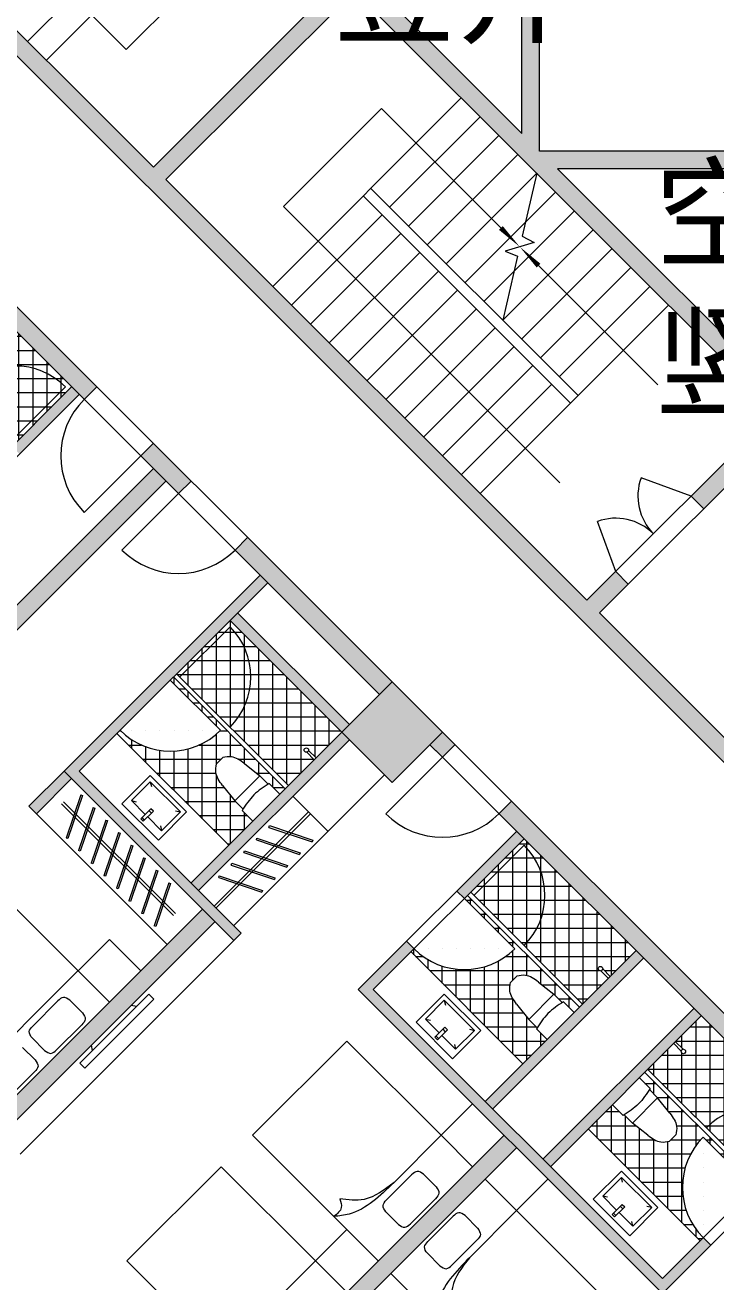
# Model space of a CAD drawing. Header units: metres. Extents: x -302 to 587, y -65 to 94.
# Drawn here: x 565.34 to 573.12, y 36.72 to 50.87 of the extents above; entities that cross this region are included whole.
import ezdxf

# ---------------------------------------------------------------- set-up
doc = ezdxf.new("R2010")
doc.units = ezdxf.units.M
doc.linetypes.add('ACAD_ISO03W100', pattern=[30, 12, -18])
doc.layers.get('0').update_dxf_attribs({"lineweight": 9})
for name, color, linetype, lineweight in [('furniture', 3, 'Continuous', 5), ('glass', 5, 'Continuous', 5), ('hatch', 212, 'ACAD_ISO03W100', 5), ('ProfileEdges', 7, 'Continuous', 9), ('PUB_TEXT', 7, 'Continuous', 9), ('stair', 30, 'Continuous', 9), ('zhuwang', 2, 'Continuous', 13)]:
    doc.layers.add(name, color=color, linetype=linetype, lineweight=lineweight)
doc.styles.add('mystyle', font='', dxfattribs={"height": 1})
doc.styles.get('mystyle').set_extended_font_data('SimSun')
doc.dimstyles.new('myyyy', dxfattribs={"dimtxt": 1, "dimasz": 0.18, "dimexe": 0.18, "dimexo": 0.0625, "dimgap": 0.09, "dimtad": 0, "dimtoh": 1, "dimdec": 3, "dimrnd": 0.001, "dimzin": 0, "dimdsep": 46, "dimtxsty": 'Standard', "dimcen": 0.09, "dimadec": 0, "dimazin": 0, "dimtfac": 1, "dimtdec": 3, "dimtofl": 0, "dimtmove": 0, "dimatfit": 3, "dimfxl": 1, "dimtolj": 1, "dimtzin": 0, "dimarcsym": 0})
pattern_1 = [(0, (469.70644, -297.11858), (0, 0.15875), []), (90, (469.70644, -297.11858), (-0.15875, 1e-17), [])]

# ---------------------------------------------------------------- blocks, each defined once
blk = doc.blocks.new('*D136')
at = {"layer": 'Defpoints', "color": 0, "ltscale": 3, "transparency": 16777216}
for p in [(529.567, 68.96), (552.214, 68.96), (578.214, 26.14)]:
    blk.add_point(p, dxfattribs=at)
at = {"layer": 'PUB_TEXT', "color": 0, "lineweight": -2, "ltscale": 3, "transparency": 16777216}
for p, q in [((552.151, 68.96), (529.387, 68.96)), ((529.567, 68.78), (529.567, 50.056)), ((529.567, 26.32), (529.567, 45.043)), ((578.151, 26.14), (529.387, 26.14))]:
    blk.add_line(p, q, dxfattribs=at)
at = {"layer": 'PUB_TEXT', "color": 0, "ltscale": 3, "transparency": 16777216}
for points in [[(529.537, 68.78), (529.597, 68.78), (529.567, 68.96)], [(529.537, 26.32), (529.597, 26.32), (529.567, 26.14)]]:
    blk.add_solid(points, dxfattribs=at)
at = {"layer": 'PUB_TEXT', "color": 0, "ltscale": 3, "transparency": 16777216, "insert": (529.567, 47.55), "char_height": 1, "attachment_point": 5, "rotation": 90}
blk.add_mtext('\\A1;42.820', dxfattribs=at)
blk = doc.blocks.new('*D140')
at = {"layer": 'Defpoints', "color": 0, "ltscale": 3, "transparency": 16777216}
for p in [(543.814, 56.106), (586.614, 26.16), (586.614, 11.149)]:
    blk.add_point(p, dxfattribs=at)
at = {"layer": 'PUB_TEXT', "color": 0, "lineweight": -2, "ltscale": 3, "transparency": 16777216}
for p, q in [((543.814, 56.043), (543.814, 10.969)), ((586.614, 26.097), (586.614, 10.969)), ((543.994, 11.149), (562.79, 11.149)), ((586.434, 11.149), (567.637, 11.149))]:
    blk.add_line(p, q, dxfattribs=at)
at = {"layer": 'PUB_TEXT', "color": 0, "ltscale": 3, "transparency": 16777216}
for points in [[(543.994, 11.179), (543.994, 11.119), (543.814, 11.149)], [(586.434, 11.179), (586.434, 11.119), (586.614, 11.149)]]:
    blk.add_solid(points, dxfattribs=at)
at = {"layer": 'PUB_TEXT', "color": 0, "ltscale": 3, "transparency": 16777216, "insert": (565.214, 11.149), "char_height": 1, "attachment_point": 5}
blk.add_mtext('\\A1;42.800', dxfattribs=at)

msp = doc.modelspace()

# ---------------------------------------------------------------- hatches: boundary and pattern name
at = {"layer": 'hatch', "ltscale": 0.05}
h = msp.add_hatch(color=256, dxfattribs=at)
h.dxf.hatch_style = 1
h.paths.add_polyline_path([(568.6136, 51.9733), (564.1212, 56.4658), (565.2152, 57.5598), (567.2136, 57.5598), (567.2136, 57.7598), (561.4129, 57.7598), (561.0301, 57.377), (561.1715, 57.2356), (561.4958, 57.5598), (562.7443, 57.5598), (564.0292, 56.2749), (563.0807, 55.3264), (563.2221, 55.1849), (564.1706, 56.1335), (568.9082, 51.3959), (566.7869, 49.2745), (562.0493, 54.0121), (562.3736, 54.3364), (562.2322, 54.4778), (561.9079, 54.1536), (559.9987, 56.0628), (560.323, 56.387), (560.1815, 56.5284), (559.7159, 56.0628), (573.7166, 42.062), (574.1823, 42.5277), (574.0408, 42.6692), (573.7166, 42.3449), (571.8074, 44.2541), (572.1316, 44.5783), (571.9902, 44.7198), (571.666, 44.3955), (566.9283, 49.1331), (569.0497, 51.2544), (573.7873, 46.5168), (572.8388, 45.5683), (572.9802, 45.4269), (573.9287, 46.3754), (575.2136, 45.0905), (575.2136, 43.8419), (574.8894, 43.5177), (575.0308, 43.3763), (575.4136, 43.7591), (575.4136, 49.6533), (575.2136, 49.6533), (575.2136, 49.4533), (571.1336, 49.4533), (571.1336, 53.4798), (568.8136, 53.4798), (568.8136, 57.5598), (568.6136, 57.5598)])
h.paths.add_polyline_path([(568.8136, 53.2798), (570.9336, 53.2798), (570.9336, 49.6533), (568.8136, 51.7733)], flags=16)
h.paths.add_polyline_path([(571.3336, 49.2533), (575.2136, 49.2533), (575.2136, 47.5614), (574.1196, 46.4673)], flags=16)
h.paths.add_polyline_path([(563.909, 56.5365), (562.8857, 57.5598), (564.9323, 57.5598)], flags=16)
h.paths.add_polyline_path([(575.2136, 47.2785), (575.2136, 45.2319), (574.1903, 46.2552)], flags=16)
h = msp.add_hatch(color=256, dxfattribs=at)
h.dxf.hatch_style = 1
h.paths.add_polyline_path([(562.5091, 50.4412), (562.3676, 50.2997), (566.0092, 46.6581), (566.1507, 46.7996)])
h = msp.add_hatch(dxfattribs=at)
h.set_pattern_fill('NET', color=256, scale=0.05)
h.set_pattern_definition(pattern_1)
edge = h.paths.add_edge_path()
edge.add_line((562.6682, 48.0193), (562.5303, 48.1926))
edge.add_spline(control_points=[(562.5303, 48.1926), (562.4961, 48.2397), (562.4418, 48.3146), (562.4573, 48.4035), (562.4631, 48.4365)], knot_values=[0, 0, 0, 0, 0.1647883, 0.2622216, 0.2622216, 0.2622216, 0.2622216], degree=3, periodic=0)
edge.add_line((562.4631, 48.4365), (562.5338, 48.5072))
edge.add_spline(control_points=[(562.5338, 48.5072), (562.5668, 48.513), (562.6557, 48.5285), (562.7306, 48.4742), (562.7778, 48.44)], knot_values=[0, 0, 0, 0, 0.0974334, 0.2622216, 0.2622216, 0.2622216, 0.2622216], degree=3, periodic=0)
edge.add_line((562.7778, 48.44), (562.951, 48.3022))
edge.add_line((562.951, 48.3022), (563.0442, 48.2089))
edge.add_spline(control_points=[(563.0442, 48.2089), (563.0485, 48.2117), (563.0528, 48.2145), (563.0571, 48.2173)], knot_values=[0, 0, 0, 0, 0.0151453, 0.0151453, 0.0151453, 0.0151453], degree=3, periodic=0)
edge.add_line((563.0571, 48.2173), (563.1773, 48.0971))
edge.add_line((563.1773, 48.0971), (563.2374, 48.1572))
edge.add_line((563.2374, 48.1572), (561.9787, 49.4159))
edge.add_line((561.9787, 49.4159), (561.9434, 49.3805))
edge.add_line((561.9434, 49.3805), (562.5091, 48.8148))
edge.add_arc((561.9434, 49.3805), 0.8, 225, 315, ccw=False)
edge.add_line((561.3777, 48.8148), (561.3423, 48.7795))
edge.add_line((561.3423, 48.7795), (562.601, 47.5208))
edge.add_line((562.601, 47.5208), (562.8732, 47.793))
edge.add_line((562.8732, 47.793), (562.753, 47.9132))
edge.add_spline(control_points=[(562.753, 47.9132), (562.7558, 47.9175), (562.7586, 47.9218), (562.7614, 47.9261)], knot_values=[0.4190205, 0.4190205, 0.4190205, 0.4190205, 0.4341659, 0.4341659, 0.4341659, 0.4341659], degree=3, periodic=0)
edge.add_line((562.7614, 47.9261), (562.6682, 48.0193))
h.paths.add_polyline_path([(563.8738, 48.7936), (562.6151, 50.0522), (562.0141, 49.4512), (562.0494, 49.4159), (562.6151, 49.9815, -0.4142136), (562.6151, 48.8502), (563.2727, 48.1926), (563.5626, 48.4825), (563.4778, 48.5673, -0.456412), (563.4493, 48.5921, -1.0735899), (563.499, 48.5885), (563.5839, 48.5037)])
h.paths.add_polyline_path([(562.6151, 49.9815), (562.0494, 49.4159), (562.6151, 48.8502, 0.4142136)], flags=17)
h.paths.add_polyline_path([(564.6092, 48.0582), (564.3192, 47.7683), (564.4041, 47.6834, -0.456412), (564.4326, 47.6587, -1.0735899), (564.3829, 47.6622), (564.298, 47.7471), (564.0081, 47.4572), (564.6657, 46.7996, -0.4142136), (565.7971, 46.7996), (565.2314, 46.2339), (565.2668, 46.1985), (565.8678, 46.7996)])
h.paths.add_polyline_path([(565.7971, 46.7996, 0.4142136), (564.6657, 46.7996), (565.2314, 46.2339)], flags=17)
edge = h.paths.add_edge_path()
edge.add_line((564.6304, 46.6935), (565.1961, 46.1278))
edge.add_line((565.1961, 46.1278), (565.2314, 46.1632))
edge.add_line((565.2314, 46.1632), (563.9728, 47.4218))
edge.add_line((563.9728, 47.4218), (563.9127, 47.3617))
edge.add_line((563.9127, 47.3617), (564.0329, 47.2415))
edge.add_spline(control_points=[(564.0329, 47.2415), (564.0301, 47.2372), (564.0273, 47.2329), (564.0245, 47.2287)], knot_values=[0, 0, 0, 0, 0.0151453, 0.0151453, 0.0151453, 0.0151453], degree=3, periodic=0)
edge.add_line((564.0245, 47.2287), (564.1177, 47.1354))
edge.add_line((564.1177, 47.1354), (564.2556, 46.9622))
edge.add_spline(control_points=[(564.2556, 46.9622), (564.2897, 46.9151), (564.3441, 46.8401), (564.3285, 46.7513), (564.3228, 46.7182)], knot_values=[0, 0, 0, 0, 0.1647883, 0.2622216, 0.2622216, 0.2622216, 0.2622216], degree=3, periodic=0)
edge.add_line((564.3228, 46.7182), (564.2521, 46.6475))
edge.add_spline(control_points=[(564.2521, 46.6475), (564.2191, 46.6418), (564.1302, 46.6262), (564.0552, 46.6806), (564.0081, 46.7147)], knot_values=[0, 0, 0, 0, 0.0974334, 0.2622216, 0.2622216, 0.2622216, 0.2622216], degree=3, periodic=0)
edge.add_line((564.0081, 46.7147), (563.8349, 46.8526))
edge.add_line((563.8349, 46.8526), (563.7416, 46.9458))
edge.add_spline(control_points=[(563.7416, 46.9458), (563.7374, 46.943), (563.7331, 46.9402), (563.7288, 46.9374)], knot_values=[0.4190205, 0.4190205, 0.4190205, 0.4190205, 0.4341659, 0.4341659, 0.4341659, 0.4341659], degree=3, periodic=0)
edge.add_line((563.7288, 46.9374), (563.6086, 47.0576))
edge.add_line((563.6086, 47.0576), (563.3364, 46.7854))
edge.add_line((563.3364, 46.7854), (564.595, 45.5268))
edge.add_line((564.595, 45.5268), (564.6304, 45.5621))
edge.add_arc((565.1961, 46.1278), 0.8, 135, 225, ccw=False)
h = msp.add_hatch(color=256, dxfattribs=at)
h.dxf.hatch_style = 1
h.paths.add_polyline_path([(565.9527, 46.7147), (565.8678, 46.7996), (565.1961, 46.1278), (565.2809, 46.043)])
h = msp.add_hatch(color=256, dxfattribs=at)
h.dxf.hatch_style = 1
h.paths.add_polyline_path([(566.7871, 46.1632), (566.6456, 46.0217), (567.0699, 45.5975), (567.2113, 45.7389)])
h = msp.add_hatch(color=256, dxfattribs=at)
h.dxf.hatch_style = 1
h.paths.add_polyline_path([(566.9285, 45.7389), (566.7871, 45.8803), (560.6352, 39.7285), (560.7766, 39.5871)])
h = msp.add_hatch(color=256, dxfattribs=at)
h.dxf.hatch_style = 1
h.paths.add_polyline_path([(567.8477, 45.1025), (567.7063, 44.9611), (569.3326, 43.3347), (569.4741, 43.4762)])
h = msp.add_hatch(color=256, dxfattribs=at)
h.dxf.hatch_style = 1
h.paths.add_polyline_path([(568.074, 44.5934), (567.9891, 44.6782), (565.783, 42.4721), (567.6921, 40.5629), (567.777, 40.6477), (565.9527, 42.4721)])
h = msp.add_hatch(dxfattribs=at)
h.set_pattern_fill('NET', color=256, scale=0.05)
h.set_pattern_definition(pattern_1)
edge = h.paths.add_edge_path()
edge.add_spline(control_points=[(567.5649, 42.3094), (567.5307, 42.3565), (567.4764, 42.4315), (567.4919, 42.5204), (567.4977, 42.5534)], knot_values=[0, 0, 0, 0, 0.1647883, 0.2622216, 0.2622216, 0.2622216, 0.2622216], degree=3, periodic=0)
edge.add_line((567.4977, 42.5534), (567.5684, 42.6241))
edge.add_spline(control_points=[(567.5684, 42.6241), (567.6014, 42.6299), (567.6903, 42.6454), (567.7652, 42.5911), (567.8124, 42.5569)], knot_values=[0, 0, 0, 0, 0.0974334, 0.2622216, 0.2622216, 0.2622216, 0.2622216], degree=3, periodic=0)
edge.add_line((567.8124, 42.5569), (567.9856, 42.419))
edge.add_line((567.9856, 42.419), (568.0788, 42.3258))
edge.add_spline(control_points=[(568.0788, 42.3258), (568.0831, 42.3286), (568.0874, 42.3314), (568.0917, 42.3342)], knot_values=[0, 0, 0, 0, 0.0151453, 0.0151453, 0.0151453, 0.0151453], degree=3, periodic=0)
edge.add_line((568.0917, 42.3342), (568.2119, 42.214))
edge.add_line((568.2119, 42.214), (568.272, 42.2741))
edge.add_line((568.272, 42.2741), (567.0133, 43.5327))
edge.add_line((567.0133, 43.5327), (566.978, 43.4974))
edge.add_line((566.978, 43.4974), (567.5437, 42.9317))
edge.add_arc((566.978, 43.4974), 0.8, 225, 315, ccw=False)
edge.add_line((566.4123, 42.9317), (566.3769, 42.8963))
edge.add_line((566.3769, 42.8963), (567.6356, 41.6377))
edge.add_line((567.6356, 41.6377), (567.9078, 41.9099))
edge.add_line((567.9078, 41.9099), (567.7876, 42.0301))
edge.add_spline(control_points=[(567.7876, 42.0301), (567.7904, 42.0344), (567.7932, 42.0387), (567.796, 42.0429)], knot_values=[0.4190205, 0.4190205, 0.4190205, 0.4190205, 0.4341659, 0.4341659, 0.4341659, 0.4341659], degree=3, periodic=0)
edge.add_line((567.796, 42.0429), (567.7028, 42.1362))
edge.add_line((567.7028, 42.1362), (567.5649, 42.3094))
h.paths.add_polyline_path([(568.9084, 42.9105), (567.6497, 44.1691), (567.0487, 43.5681), (567.084, 43.5327), (567.6497, 44.0984, -0.4142136), (567.6497, 42.967), (568.3073, 42.3094), (568.5972, 42.5993), (568.5124, 42.6842, -0.456412), (568.4839, 42.7089, -1.0735899), (568.5336, 42.7054), (568.6185, 42.6206)])
h.paths.add_polyline_path([(567.6497, 44.0984), (567.084, 43.5327), (567.6497, 42.967, 0.4142136)], flags=17)
h = msp.add_hatch(color=256, dxfattribs=at)
h.dxf.hatch_style = 1
h.paths.add_polyline_path([(567.7346, 44.254), (567.6497, 44.1691), (568.9084, 42.9105), (568.9932, 42.9953)])
h = msp.add_hatch(color=256, dxfattribs=at)
h.dxf.hatch_style = 1
h.paths.add_polyline_path([(570.0397, 42.9105), (569.4741, 43.4762), (568.9084, 42.9105), (569.4741, 42.3448)])
h = msp.add_hatch(color=256, dxfattribs=at)
h.dxf.hatch_style = 1
h.paths.add_polyline_path([(568.9932, 42.8256), (568.9084, 42.9105), (567.2113, 41.2134), (567.2962, 41.1286)])
at = {"layer": 'hatch', "ltscale": 3}
h = msp.add_hatch(color=256, dxfattribs=at)
h.dxf.hatch_style = 1
h.paths.add_polyline_path([(570.0397, 42.9105), (569.8983, 42.769), (570.0397, 42.6276), (570.1812, 42.769)])
at = {"layer": 'hatch', "ltscale": 0.05}
h = msp.add_hatch(color=256, dxfattribs=at)
h.dxf.hatch_style = 1
h.paths.add_polyline_path([(565.8678, 42.3872), (565.783, 42.4721), (565.387, 42.0761), (565.4718, 41.9912)])
h = msp.add_hatch(color=256, dxfattribs=at)
h.dxf.hatch_style = 1
h.paths.add_polyline_path([(570.8176, 42.1327), (570.6761, 41.9912), (574.4945, 38.1729), (574.6359, 38.3143)])
h = msp.add_hatch(color=256, dxfattribs=at)
h.dxf.hatch_style = 1
h.paths.add_polyline_path([(570.959, 41.7084), (570.8741, 41.7932), (570.2024, 41.1215), (570.2872, 41.0366)])
h = msp.add_hatch(dxfattribs=at)
h.set_pattern_fill('NET', color=256, scale=0.05)
h.set_pattern_definition(pattern_1)
edge = h.paths.add_edge_path()
edge.add_line((571.012, 39.6755), (570.8741, 39.8487))
edge.add_spline(control_points=[(570.8741, 39.8487), (570.84, 39.8958), (570.7857, 39.9708), (570.8012, 40.0596), (570.807, 40.0926)], knot_values=[0, 0, 0, 0, 0.1647883, 0.2622216, 0.2622216, 0.2622216, 0.2622216], degree=3, periodic=0)
edge.add_line((570.807, 40.0926), (570.8777, 40.1634))
edge.add_spline(control_points=[(570.8777, 40.1634), (570.9107, 40.1691), (570.9995, 40.1846), (571.0745, 40.1303), (571.1216, 40.0962)], knot_values=[0, 0, 0, 0, 0.0974334, 0.2622216, 0.2622216, 0.2622216, 0.2622216], degree=3, periodic=0)
edge.add_line((571.1216, 40.0962), (571.2949, 39.9583))
edge.add_line((571.2949, 39.9583), (571.3881, 39.8651))
edge.add_spline(control_points=[(571.3881, 39.8651), (571.3924, 39.8679), (571.3966, 39.8706), (571.4009, 39.8734)], knot_values=[0, 0, 0, 0, 0.0151453, 0.0151453, 0.0151453, 0.0151453], degree=3, periodic=0)
edge.add_line((571.4009, 39.8734), (571.5211, 39.7532))
edge.add_line((571.5211, 39.7532), (571.5812, 39.8133))
edge.add_line((571.5812, 39.8133), (570.3226, 41.072))
edge.add_line((570.3226, 41.072), (570.2872, 41.0366))
edge.add_line((570.2872, 41.0366), (570.8529, 40.471))
edge.add_arc((570.2872, 41.0366), 0.8, 225, 315, ccw=False)
edge.add_line((569.7215, 40.471), (569.6862, 40.4356))
edge.add_line((569.6862, 40.4356), (570.9448, 39.1769))
edge.add_line((570.9448, 39.1769), (571.2171, 39.4492))
edge.add_line((571.2171, 39.4492), (571.0969, 39.5694))
edge.add_spline(control_points=[(571.0969, 39.5694), (571.0997, 39.5737), (571.1025, 39.5779), (571.1053, 39.5822)], knot_values=[0.4190205, 0.4190205, 0.4190205, 0.4190205, 0.4341659, 0.4341659, 0.4341659, 0.4341659], degree=3, periodic=0)
edge.add_line((571.1053, 39.5822), (571.012, 39.6755))
h.paths.add_polyline_path([(570.959, 41.7084), (570.3579, 41.1073), (570.3933, 41.072), (570.959, 41.6377, -0.4142136), (570.959, 40.5063), (571.6166, 39.8487), (571.9065, 40.1386), (571.8216, 40.2235, -0.456412), (571.7931, 40.2482, -1.0735899), (571.8429, 40.2447), (571.9277, 40.1598), (572.2176, 40.4497)])
h.paths.add_polyline_path([(572.953, 39.7143), (572.6631, 39.4244), (572.748, 39.3396, -0.456412), (572.7765, 39.3148, -1.0735899), (572.7267, 39.3184), (572.6419, 39.4032), (572.352, 39.1133), (573.0096, 38.4557, -0.4142136), (574.141, 38.4557), (573.5753, 37.89), (573.6106, 37.8547), (574.2117, 38.4557)])
edge = h.paths.add_edge_path()
edge.add_line((572.9742, 38.3496), (573.5399, 37.7839))
edge.add_line((573.5399, 37.7839), (573.5753, 37.8193))
edge.add_line((573.5753, 37.8193), (572.3166, 39.0779))
edge.add_line((572.3166, 39.0779), (572.2565, 39.0178))
edge.add_line((572.2565, 39.0178), (572.3767, 38.8976))
edge.add_spline(control_points=[(572.3767, 38.8976), (572.3739, 38.8934), (572.3711, 38.8891), (572.3683, 38.8848)], knot_values=[0, 0, 0, 0, 0.0151453, 0.0151453, 0.0151453, 0.0151453], degree=3, periodic=0)
edge.add_line((572.3683, 38.8848), (572.4616, 38.7916))
edge.add_line((572.4616, 38.7916), (572.5995, 38.6183))
edge.add_spline(control_points=[(572.5995, 38.6183), (572.6336, 38.5712), (572.6879, 38.4963), (572.6724, 38.4074), (572.6666, 38.3744)], knot_values=[0, 0, 0, 0, 0.1647883, 0.2622216, 0.2622216, 0.2622216, 0.2622216], degree=3, periodic=0)
edge.add_line((572.6666, 38.3744), (572.5959, 38.3037))
edge.add_spline(control_points=[(572.5959, 38.3037), (572.5629, 38.2979), (572.4741, 38.2824), (572.3991, 38.3367), (572.352, 38.3708)], knot_values=[0, 0, 0, 0, 0.0974334, 0.2622216, 0.2622216, 0.2622216, 0.2622216], degree=3, periodic=0)
edge.add_line((572.352, 38.3708), (572.1787, 38.5087))
edge.add_line((572.1787, 38.5087), (572.0855, 38.602))
edge.add_spline(control_points=[(572.0855, 38.602), (572.0812, 38.5992), (572.0769, 38.5964), (572.0727, 38.5936)], knot_values=[0.4190205, 0.4190205, 0.4190205, 0.4190205, 0.4341659, 0.4341659, 0.4341659, 0.4341659], degree=3, periodic=0)
edge.add_line((572.0727, 38.5936), (571.9525, 38.7138))
edge.add_line((571.9525, 38.7138), (571.6802, 38.4416))
edge.add_line((571.6802, 38.4416), (572.9389, 37.1829))
edge.add_line((572.9389, 37.1829), (572.9742, 37.2183))
edge.add_arc((573.5399, 37.7839), 0.8, 135, 225, ccw=False)
h.paths.add_polyline_path([(574.141, 38.4557, 0.4142136), (573.0096, 38.4557), (573.5753, 37.89)], flags=17)
h.paths.add_polyline_path([(570.959, 41.6377), (570.3933, 41.072), (570.959, 40.5063, 0.4142136)], flags=17)
h = msp.add_hatch(color=256, dxfattribs=at)
h.dxf.hatch_style = 1
h.paths.add_polyline_path([(567.48, 40.775), (567.3386, 40.9164), (563.7465, 37.3243), (563.8879, 37.1829)])
h = msp.add_hatch(color=256, dxfattribs=at)
h.dxf.hatch_style = 1
h.paths.add_polyline_path([(573.0591, 37.1334), (572.9742, 37.2183), (572.5146, 36.7586), (569.2619, 40.0113), (569.7215, 40.471), (569.6367, 40.5558), (569.0922, 40.0113), (572.5146, 36.5889)])
h = msp.add_hatch(color=256, dxfattribs=at)
h.dxf.hatch_style = 1
h.paths.add_polyline_path([(572.3025, 40.3649), (572.2176, 40.4497), (570.5206, 38.7527), (570.6054, 38.6678)])
h = msp.add_hatch(color=256, dxfattribs=at)
h.dxf.hatch_style = 1
h.paths.add_polyline_path([(572.953, 39.7143), (572.8682, 39.7992), (571.1711, 38.1021), (571.256, 38.0173)])
h = msp.add_hatch(color=256, dxfattribs=at)
h.dxf.hatch_style = 1
h.paths.add_polyline_path([(570.8741, 38.2294), (570.7327, 38.3708), (566.3628, 34.0009), (566.5042, 33.8595)])

# ---------------------------------------------------------------- linework, layer by layer
at = {"ltscale": 0.05}
for p, q in [((567.586, 51.6999), (566.4829, 50.5968)), ((569.3537, 49.9321), (568.2506, 48.8291)), ((571.1003, 49.2038), (570.9366, 48.4945)), ((571.072, 48.426), (570.7467, 48.327)), ((570.9366, 48.4945), (571.072, 48.426)), ((570.8848, 48.2699), (570.7184, 47.5492)), ((570.7467, 48.327), (570.8848, 48.2699)), ((564.1708, 45.1025), (565.8678, 46.7996)), ((564.1708, 44.9328), (565.9527, 46.7147)), ((566.0092, 46.6581), (566.1507, 46.7996)), ((566.6456, 46.0217), (566.7871, 46.1632)), ((566.7871, 45.8803), (560.6352, 39.7285)), ((566.9285, 45.7389), (560.7766, 39.5871)), ((567.0699, 45.5975), (567.2113, 45.7389)), ((567.7063, 44.9611), (567.8477, 45.1025)), ((565.783, 42.4721), (567.9891, 44.6782)), ((565.9527, 42.4721), (568.074, 44.5934)), ((568.9084, 42.9105), (567.6497, 44.1691)), ((568.9932, 42.9953), (567.7346, 44.254)), ((567.0133, 43.5327), (568.272, 42.2741)), ((567.0487, 43.5681), (568.3073, 42.3094)), ((568.9084, 42.9105), (567.2113, 41.2134)), ((568.9932, 42.8256), (567.2962, 41.1286)), ((565.783, 42.4721), (565.387, 42.0761)), ((565.783, 42.4721), (567.6921, 40.5629)), ((565.9527, 42.4721), (567.777, 40.6477)), ((565.8678, 42.3872), (565.4718, 41.9912)), ((570.6761, 41.9912), (570.8176, 42.1327)), ((569.0922, 40.0113), (570.8741, 41.7932)), ((569.2619, 40.0113), (570.959, 41.7084)), ((570.2872, 41.0366), (570.2024, 41.1215)), ((570.3226, 41.072), (571.5812, 39.8133)), ((570.3579, 41.1073), (571.6166, 39.8487)), ((567.3386, 40.9164), (563.7465, 37.3243)), ((563.8879, 37.1829), (567.48, 40.775)), ((569.7215, 40.471), (569.6367, 40.5558)), ((570.5206, 38.7527), (572.2176, 40.4497)), ((570.6054, 38.6678), (572.3025, 40.3649)), ((569.0922, 40.0113), (572.5146, 36.5889)), ((569.2619, 40.0113), (572.5146, 36.7586)), ((571.1711, 38.1021), (572.8682, 39.7992)), ((571.256, 38.0173), (572.953, 39.7143)), ((573.5753, 37.8193), (572.3166, 39.0779)), ((573.6106, 37.8547), (572.352, 39.1133)), ((566.3628, 34.0009), (570.7327, 38.3708)), ((572.5146, 36.7586), (574.2117, 38.4557)), ((572.5146, 36.5889), (574.2965, 38.3708)), ((570.8741, 38.2294), (566.5042, 33.8595)), ((572.9742, 37.2183), (573.0591, 37.1334))]:
    msp.add_line(p, q, dxfattribs=at)
at = {"ltscale": 3}
for q in [(569.8983, 42.769), (570.1812, 42.769)]:
    msp.add_line((570.0397, 42.6276), q, dxfattribs=at)
at = {"ltscale": 0.05}
for points in [[(563.3716, 53.7081), (566.4829, 50.5968)], [(569.3537, 49.9321), (570.6972, 48.5886)], [(571.3619, 45.7178), (568.2506, 48.8291)], [(572.465, 46.8209), (571.1215, 48.1644)]]:
    msp.add_lwpolyline(points, dxfattribs=at)
for points in [[(570.6972, 48.5886, 0.06, 0, 0), (570.9094, 48.3765, 0, 0, 0)], [(571.1215, 48.1644, 0.06, 0, 0), (570.9094, 48.3765, 0, 0, 0)]]:
    msp.add_lwpolyline(points, format="xyseb", dxfattribs=at)
at = {"layer": 'furniture', "ltscale": 0.05}
for p, q in [((566.3769, 42.8963), (567.6356, 41.6377)), ((567.4977, 42.5534), (567.5684, 42.6241)), ((568.5972, 42.5993), (568.5124, 42.6842)), ((568.6185, 42.6206), (568.5336, 42.7054)), ((567.8124, 42.5569), (567.9856, 42.419)), ((566.7517, 42.4226), (566.4335, 42.1044)), ((566.7517, 42.3519), (566.5396, 42.1397)), ((566.7517, 42.4226), (567.1618, 42.0124)), ((566.7517, 42.3519), (567.0911, 42.0124)), ((566.7517, 42.3519), (566.7644, 42.2967)), ((569.3892, 42.4296), (567.6921, 40.7326)), ((567.7028, 42.1362), (567.9856, 42.419)), ((567.9856, 42.419), (568.0788, 42.3258)), ((568.0917, 42.3342), (568.2119, 42.214)), ((565.9699, 42.2032), (565.8048, 41.7181)), ((565.9888, 42.1969), (565.8238, 41.7117)), ((565.9699, 42.2032), (565.9888, 42.1969)), ((567.5649, 42.3094), (567.7028, 42.1362)), ((568.3568, 42.1892), (568.7528, 41.7932)), ((566.9426, 40.5204), (565.387, 42.0761)), ((567.0133, 40.8457), (565.7547, 42.1044)), ((567.0345, 40.8669), (565.7759, 42.1256)), ((566.1113, 42.0618), (565.9462, 41.5766)), ((566.1303, 42.0555), (565.9652, 41.5703)), ((566.1113, 42.0618), (566.1303, 42.0555)), ((566.4335, 42.1044), (566.8436, 41.6942)), ((566.5396, 42.1397), (566.6951, 41.9842)), ((566.5396, 42.1397), (566.5947, 42.127)), ((566.7588, 42.0478), (566.6456, 41.9347)), ((566.7871, 42.0195), (566.7588, 42.0478)), ((567.7028, 42.1362), (567.796, 42.0429)), ((566.2527, 41.9204), (566.0876, 41.4352)), ((566.2717, 41.9141), (566.1066, 41.4289)), ((566.2527, 41.9204), (566.2717, 41.9141)), ((566.6739, 41.9064), (566.6456, 41.9347)), ((566.6881, 41.9205), (566.6598, 41.9488)), ((566.7871, 42.0195), (566.6739, 41.9064)), ((566.7234, 41.9559), (566.879, 41.8003)), ((566.7658, 41.9983), (566.7376, 42.0266)), ((566.8436, 41.6942), (567.1618, 42.0124)), ((567.0911, 42.0124), (566.879, 41.8003)), ((567.036, 42.0252), (567.0911, 42.0124)), ((568.5336, 42.0124), (567.4729, 40.9518)), ((568.5548, 41.9912), (567.4942, 40.9306)), ((567.7876, 42.0301), (567.9078, 41.9099)), ((566.3941, 41.779), (566.2291, 41.2938)), ((566.4131, 41.7726), (566.248, 41.2875)), ((566.3941, 41.779), (566.4131, 41.7726)), ((566.8662, 41.8555), (566.879, 41.8003)), ((568.0883, 41.8387), (568.0946, 41.8577)), ((568.0883, 41.8387), (568.5734, 41.6737)), ((568.0946, 41.8577), (568.5798, 41.6926)), ((565.8238, 41.7117), (565.8048, 41.7181)), ((566.5355, 41.6375), (566.3705, 41.1524)), ((566.5545, 41.6312), (566.3895, 41.146)), ((566.5355, 41.6375), (566.5545, 41.6312)), ((567.9468, 41.6973), (567.9532, 41.7163)), ((567.9468, 41.6973), (568.432, 41.5322)), ((567.9532, 41.7163), (568.4383, 41.5512)), ((568.5798, 41.6926), (568.5734, 41.6737)), ((565.9652, 41.5703), (565.9462, 41.5766)), ((566.677, 41.4961), (566.5119, 41.011)), ((566.6959, 41.4898), (566.5309, 41.0046)), ((566.677, 41.4961), (566.6959, 41.4898)), ((567.8054, 41.5559), (567.8117, 41.5749)), ((567.8054, 41.5559), (568.2906, 41.3908)), ((567.8117, 41.5749), (568.2969, 41.4098)), ((568.4383, 41.5512), (568.432, 41.5322)), ((566.1066, 41.4289), (566.0876, 41.4352)), ((566.8184, 41.3547), (566.6533, 40.8695)), ((566.8374, 41.3484), (566.6723, 40.8632)), ((566.8184, 41.3547), (566.8374, 41.3484)), ((567.664, 41.4145), (567.6703, 41.4334)), ((567.664, 41.4145), (568.1492, 41.2494)), ((567.6703, 41.4334), (568.1555, 41.2684)), ((568.2969, 41.4098), (568.2906, 41.3908)), ((564.8779, 41.2841), (566.2921, 39.8699)), ((566.248, 41.2875), (566.2291, 41.2938)), ((566.9598, 41.2133), (566.7947, 40.7281)), ((566.9788, 41.207), (566.8137, 40.7218)), ((566.9598, 41.2133), (566.9788, 41.207)), ((567.5226, 41.273), (567.5289, 41.292)), ((567.5226, 41.273), (568.0077, 41.108)), ((567.5289, 41.292), (568.0141, 41.1269)), ((568.1555, 41.2684), (568.1492, 41.2494)), ((566.3895, 41.146), (566.3705, 41.1524)), ((568.0141, 41.1269), (568.0077, 41.108)), ((566.5309, 41.0046), (566.5119, 41.011)), ((566.6723, 40.8632), (566.6533, 40.8695)), ((567.777, 40.6477), (565.288, 38.1587)), ((566.8137, 40.7218), (566.7947, 40.7281)), ((566.2921, 40.577), (565.585, 39.8699)), ((566.2921, 40.577), (566.6456, 40.2235)), ((569.6862, 40.4356), (570.9448, 39.1769)), ((571.9065, 40.1386), (571.8216, 40.2235)), ((571.9277, 40.1598), (571.8429, 40.2447)), ((570.807, 40.0926), (570.8777, 40.1634)), ((571.1216, 40.0962), (571.2949, 39.9583)), ((566.7376, 39.9618), (565.9597, 39.184)), ((566.7941, 39.9053), (566.7376, 39.9618)), ((570.061, 39.9618), (569.7428, 39.6436)), ((570.061, 39.9618), (570.4711, 39.5517)), ((571.012, 39.6755), (571.2949, 39.9583)), ((571.2949, 39.9583), (571.3881, 39.8651)), ((565.585, 39.8699), (565.0546, 39.3396)), ((565.4294, 39.6012), (565.7122, 39.8841)), ((565.8466, 39.8911), (565.988, 39.7497)), ((566.7941, 39.9053), (566.0163, 39.1274)), ((566.5968, 39.8198), (566.5361, 39.8311)), ((570.061, 39.8911), (569.8488, 39.679)), ((570.061, 39.8911), (570.4004, 39.5517)), ((570.061, 39.8911), (570.0737, 39.836)), ((570.8741, 39.8487), (571.012, 39.6755)), ((571.4009, 39.8734), (571.5211, 39.7532)), ((569.7428, 39.6436), (570.1529, 39.2335)), ((569.8488, 39.679), (570.0044, 39.5234)), ((569.8488, 39.679), (569.904, 39.6663)), ((571.012, 39.6755), (571.1053, 39.5822)), ((565.9809, 39.6154), (565.6981, 39.3325)), ((570.068, 39.5871), (569.9549, 39.4739)), ((569.9973, 39.4598), (569.969, 39.4881)), ((570.0963, 39.5588), (569.9832, 39.4456)), ((570.0327, 39.4951), (570.1882, 39.3396)), ((570.0751, 39.5376), (570.0468, 39.5659)), ((570.0963, 39.5588), (570.068, 39.5871)), ((570.1529, 39.2335), (570.4711, 39.5517)), ((570.4004, 39.5517), (570.1882, 39.3396)), ((570.3452, 39.5644), (570.4004, 39.5517)), ((571.0969, 39.5694), (571.2171, 39.4492)), ((565.3163, 39.3608), (565.4577, 39.2194)), ((565.5638, 39.3254), (565.4223, 39.4669)), ((566.1018, 39.3248), (566.0905, 39.3855)), ((568.9649, 39.4315), (567.9043, 38.3708)), ((570.0256, 38.3708), (568.9649, 39.4315)), ((569.9832, 39.4456), (569.9549, 39.4739)), ((570.1755, 39.3947), (570.1882, 39.3396)), ((572.6419, 39.4032), (572.7267, 39.3184)), ((572.6631, 39.4244), (572.748, 39.3396)), ((565.4506, 39.085), (565.1678, 38.8022)), ((566.0163, 39.1274), (565.9597, 39.184)), ((572.3767, 38.8976), (572.2565, 39.0178)), ((572.1787, 38.5087), (572.4616, 38.7916)), ((572.4616, 38.7916), (572.3683, 38.8848)), ((572.5995, 38.6183), (572.4616, 38.7916)), ((570.3792, 38.7244), (570.0256, 38.3708)), ((572.0727, 38.5936), (571.9525, 38.7138)), ((572.1787, 38.5087), (572.0855, 38.602)), ((572.352, 38.3708), (572.1787, 38.5087)), ((567.9043, 38.3708), (569.3185, 36.9566)), ((570.0256, 38.3708), (569.4953, 37.8405)), ((570.0256, 38.3708), (570.3792, 38.0173)), ((572.9389, 37.1829), (571.6802, 38.4416)), ((572.5959, 38.3037), (572.6666, 38.3744)), ((567.5507, 38.0173), (566.4901, 36.9566)), ((568.6114, 36.9566), (567.5507, 38.0173)), ((569.8276, 37.9324), (569.969, 37.791)), ((571.7368, 37.6496), (572.055, 37.9678)), ((572.4651, 37.5577), (572.055, 37.9678)), ((569.4104, 37.6425), (569.6933, 37.9254)), ((570.8741, 37.5223), (570.5206, 37.8759)), ((571.2277, 37.8759), (570.8741, 37.5223)), ((572.055, 37.8971), (571.8429, 37.6849)), ((572.3944, 37.5577), (572.055, 37.8971)), ((572.0677, 37.8419), (572.055, 37.8971)), ((569.962, 37.6567), (569.6791, 37.3738)), ((572.1469, 37.2395), (571.7368, 37.6496)), ((571.9984, 37.5294), (571.8429, 37.6849)), ((571.898, 37.6722), (571.8429, 37.6849)), ((569.5448, 37.3668), (569.4033, 37.5082)), ((570.8741, 37.5223), (570.3438, 36.992)), ((570.8741, 37.5223), (571.9348, 36.4617)), ((572.0621, 37.593), (571.9489, 37.4799)), ((572.0904, 37.5647), (571.9772, 37.4516)), ((572.0409, 37.5718), (572.0691, 37.5435)), ((572.0621, 37.593), (572.0904, 37.5647)), ((572.4651, 37.5577), (572.1469, 37.2395)), ((572.3944, 37.5577), (572.1823, 37.3455)), ((572.3944, 37.5577), (572.3393, 37.5704)), ((570.16, 37.4587), (569.8771, 37.1758)), ((570.4357, 37.3243), (570.2943, 37.4657)), ((571.9489, 37.4799), (571.9772, 37.4516)), ((571.9631, 37.494), (571.9914, 37.4657)), ((572.1823, 37.3455), (572.0267, 37.5011)), ((572.1823, 37.3455), (572.1695, 37.4007)), ((568.9649, 37.3102), (568.6114, 36.9566)), ((570.1458, 36.9071), (570.4287, 37.19)), ((566.4901, 36.9566), (567.9043, 35.5424)), ((568.6114, 36.9566), (568.0811, 36.4263)), ((568.6114, 36.9566), (568.9649, 36.6031)), ((569.87, 37.0415), (570.0115, 36.9001)), ((570.8741, 35.401), (569.4599, 36.8152))]:
    msp.add_line(p, q, dxfattribs=at)
for centre in [(568.5089, 42.7089), (571.8181, 40.2482), (572.7515, 39.3148)]:
    msp.add_circle(centre, 0.025, dxfattribs=at)
for points in [[(567.8124, 42.5569), (567.6655, 42.6317), (567.5684, 42.6241)], [(567.5649, 42.3094), (567.49, 42.4562), (567.4977, 42.5534)], [(568.0917, 42.3342), (567.9184, 42.2034), (567.7876, 42.0301)], [(570.8741, 39.8487), (570.7993, 39.9955), (570.807, 40.0926)], [(571.1216, 40.0962), (570.9748, 40.171), (570.8777, 40.1634)], [(565.8466, 39.8911), (565.7752, 39.9229), (565.7122, 39.8841)], [(571.4009, 39.8734), (571.2277, 39.7426), (571.0969, 39.5694)], [(565.988, 39.7497), (566.0198, 39.6783), (565.9809, 39.6154)], [(565.4223, 39.4669), (565.3905, 39.5383), (565.4294, 39.6012)], [(565.4577, 39.2194), (565.4895, 39.1479), (565.4506, 39.085)], [(565.5638, 39.3254), (565.6352, 39.2936), (565.6981, 39.3325)], [(572.3767, 38.8976), (572.2459, 38.7244), (572.0727, 38.5936)], [(572.5995, 38.6183), (572.6743, 38.4715), (572.6666, 38.3744)], [(572.352, 38.3708), (572.4988, 38.296), (572.5959, 38.3037)], [(569.8276, 37.9324), (569.7562, 37.9642), (569.6933, 37.9254)], [(569.4953, 37.8405), (568.9887, 37.4843), (568.8191, 37.4561)], [(569.4953, 37.8405), (569.1587, 37.6489), (568.8836, 37.6547)], [(569.969, 37.791), (570.0008, 37.7196), (569.962, 37.6567)], [(568.8836, 37.6547), (568.9022, 37.5567), (568.8191, 37.4561)], [(569.4033, 37.5082), (569.3715, 37.5796), (569.4104, 37.6425)], [(569.5448, 37.3668), (569.6162, 37.3349), (569.6791, 37.3738)], [(570.2943, 37.4657), (570.2229, 37.4976), (570.16, 37.4587)], [(570.4357, 37.3243), (570.4675, 37.2529), (570.4287, 37.19)], [(569.87, 37.0415), (569.8382, 37.1129), (569.8771, 37.1758)], [(570.3438, 36.992), (569.9876, 36.4854), (569.9593, 36.3158)], [(570.3438, 36.992), (570.1522, 36.6554), (570.158, 36.3804)], [(570.0115, 36.9001), (570.0829, 36.8683), (570.1458, 36.9071)]]:
    msp.add_spline(points, degree=3, dxfattribs=at)
at = {"layer": 'glass', "ltscale": 0.05}
for p, q in [((565.2314, 46.2339), (565.7971, 46.7996)), ((566.6456, 46.0217), (566.0092, 45.3853)), ((572.8388, 45.5683), (572.2752, 45.7741)), ((567.0699, 45.5975), (566.4335, 44.9611)), ((571.9902, 44.7198), (571.7844, 45.2834)), ((567.084, 43.5327), (567.6497, 44.0984)), ((566.978, 43.4974), (567.5437, 42.9317)), ((570.0397, 42.6276), (569.4033, 41.9912)), ((570.3933, 41.072), (570.959, 41.6377)), ((570.2872, 41.0366), (570.8529, 40.471)), ((573.5399, 37.7839), (572.9742, 38.3496))]:
    msp.add_line(p, q, dxfattribs=at)
for centre, radius, start, end in [((565.2314, 46.2339), 0.8, 45, 135), ((566.6456, 46.0217), 0.9, 135, 225), ((572.8388, 45.5683), 0.6, 159.93796, 225), ((571.9902, 44.7198), 0.6, 45, 110.06204), ((567.0699, 45.5975), 0.9, 225, 315), ((567.084, 43.5327), 0.8, 315, 45), ((566.978, 43.4974), 0.8, 225, 315), ((570.0397, 42.6276), 0.9, 225, 315), ((570.3933, 41.072), 0.8, 315, 45), ((570.2872, 41.0366), 0.8, 225, 315), ((573.5753, 37.89), 0.8, 45, 135), ((573.5399, 37.7839), 0.8, 135, 225)]:
    msp.add_arc(centre, radius, start, end, dxfattribs=at)
at = {"layer": 'ProfileEdges', "ltscale": 0.05}
for p, q in [((561.8339, 51.1163), (569.4741, 43.4762)), ((561.6925, 50.9749), (569.3326, 43.3347)), ((576.1491, 36.8011), (570.0397, 42.9105)), ((575.9229, 36.7445), (569.9645, 42.7029))]:
    msp.add_line(p, q, dxfattribs=at)
at = {"layer": 'stair'}
for p, q in [((571.567, 46.7007), (569.2335, 49.0341)), ((571.4821, 46.6158), (569.1487, 48.9493))]:
    msp.add_line(p, q, dxfattribs=at)
at = {"layer": 'stair', "ltscale": 0.05}
for p, q in [((572.8388, 45.5683), (572.9802, 45.4269)), ((571.9902, 44.7198), (572.1316, 44.5783))]:
    msp.add_line(p, q, dxfattribs=at)
at = {"layer": 'stair'}
for points in [[(575.4136, 57.7598), (575.4136, 43.7591), (573.7166, 42.062), (559.7159, 56.0628), (561.4129, 57.7598), (570.8136, 57.7598), (570.8136, 57.5598), (568.8136, 57.5598), (568.8136, 53.4798), (575.2136, 53.4798), (575.2136, 57.5598), (573.2136, 57.5598), (573.2136, 57.7598), (575.4136, 57.7598)], [(568.9082, 51.3959), (564.1706, 56.1335), (562.0493, 54.0121), (566.7869, 49.2745), (568.9082, 51.3959)], [(575.2136, 53.4798), (575.2136, 49.4533), (571.1336, 49.4533), (571.1336, 53.4798)], [(568.8136, 53.2798), (568.8136, 51.7733), (570.9336, 49.6533), (570.9336, 53.2798), (568.8136, 53.2798)], [(565.5848, 50.4766), (567.7062, 52.5979)], [(565.3727, 50.6887), (566.3909, 51.707)], [(569.0497, 51.2544), (573.7873, 46.5168), (571.666, 44.3955), (566.9283, 49.1331), (569.0497, 51.2544)], [(568.1304, 47.931), (570.2517, 50.0524)], [(569.4456, 48.822), (570.4639, 49.8402)], [(569.6578, 48.6099), (570.676, 49.6281)], [(569.8699, 48.3977), (570.8881, 49.416)], [(574.1196, 46.4673), (575.2136, 47.5614), (575.2136, 49.2533), (571.3336, 49.2533), (574.1196, 46.4673)], [(570.082, 48.1856), (571.1003, 49.2038)], [(570.2942, 47.9735), (571.3124, 48.9917)], [(568.3426, 47.7189), (569.3608, 48.7371)], [(570.5063, 47.7613), (571.5245, 48.7796)], [(570.7184, 47.5492), (571.7367, 48.5674)], [(568.5547, 47.5068), (569.5729, 48.525)], [(568.7668, 47.2946), (569.7851, 48.3129)], [(570.9306, 47.3371), (571.9488, 48.3553)], [(571.1427, 47.1249), (572.1609, 48.1432)], [(568.979, 47.0825), (569.9972, 48.1007)], [(569.1911, 46.8704), (570.2093, 47.8886)], [(571.3548, 46.9128), (572.3731, 47.931)], [(570.4639, 45.5976), (572.5852, 47.7189)], [(570.4639, 45.5976), (572.5852, 47.7189)], [(569.4032, 46.6582), (570.4215, 47.6765)], [(569.6154, 46.4461), (570.6336, 47.4643)], [(569.8275, 46.234), (570.8457, 47.2522)], [(570.0396, 46.0218), (571.0579, 47.0401)], [(570.2517, 45.8097), (571.27, 46.8279)], [(573.9287, 46.3754), (575.2136, 45.0905), (575.2136, 43.8419), (573.7166, 42.3449), (571.8074, 44.2541), (573.9287, 46.3754)]]:
    msp.add_lwpolyline(points, dxfattribs=at)
at = {"layer": 'zhuwang'}
msp.add_lwpolyline([(568.9084, 42.9105), (569.4741, 43.4762), (570.0397, 42.9105), (569.4741, 42.3448)], close=True, dxfattribs=at)

# ---------------------------------------------------------------- texts
at = {"layer": 'PUB_TEXT', "ltscale": 0.05, "char_height": 1, "attachment_point": 1, "style": 'mystyle'}
for s, width, heights, insert in [('{\\fArial Unicode MS|b0|i0|c134|p0;电力竖井}', 2.84496, [6.4052], (568.8136, 53.4468)), ('{\\fArial Unicode MS|b0|i0|c134|p0;空调竖井}', 3.786881, [0], (572.4289, 49.2533))]:
    msp.add_mtext_dynamic_manual_height_columns(s, width=width, gutter_width=5, heights=heights, dxfattribs=dict(at, insert=insert))

# ---------------------------------------------------------------- dimensions: what is measured, and where the dimension line sits
at = {"layer": 'PUB_TEXT', "ltscale": 3}
dim = msp.add_linear_dim(base=(529.5673, 68.9598), p1=(578.2136, 26.1398), p2=(552.2136, 68.9598), angle=270, dimstyle='myyyy', dxfattribs=at)
dim.commit()
dim.dimension.update_dxf_attribs({"geometry": '*D136', "text_midpoint": (529.5673, 47.5498)})
dim = msp.add_linear_dim(base=(586.6136, 11.1491), p1=(543.8136, 56.1058), p2=(586.6136, 26.1598), dimstyle='myyyy', dxfattribs=at)
dim.commit()
dim.dimension.update_dxf_attribs({"geometry": '*D140', "text_midpoint": (565.2136, 11.1491)})

doc.saveas('drawing.dxf')
